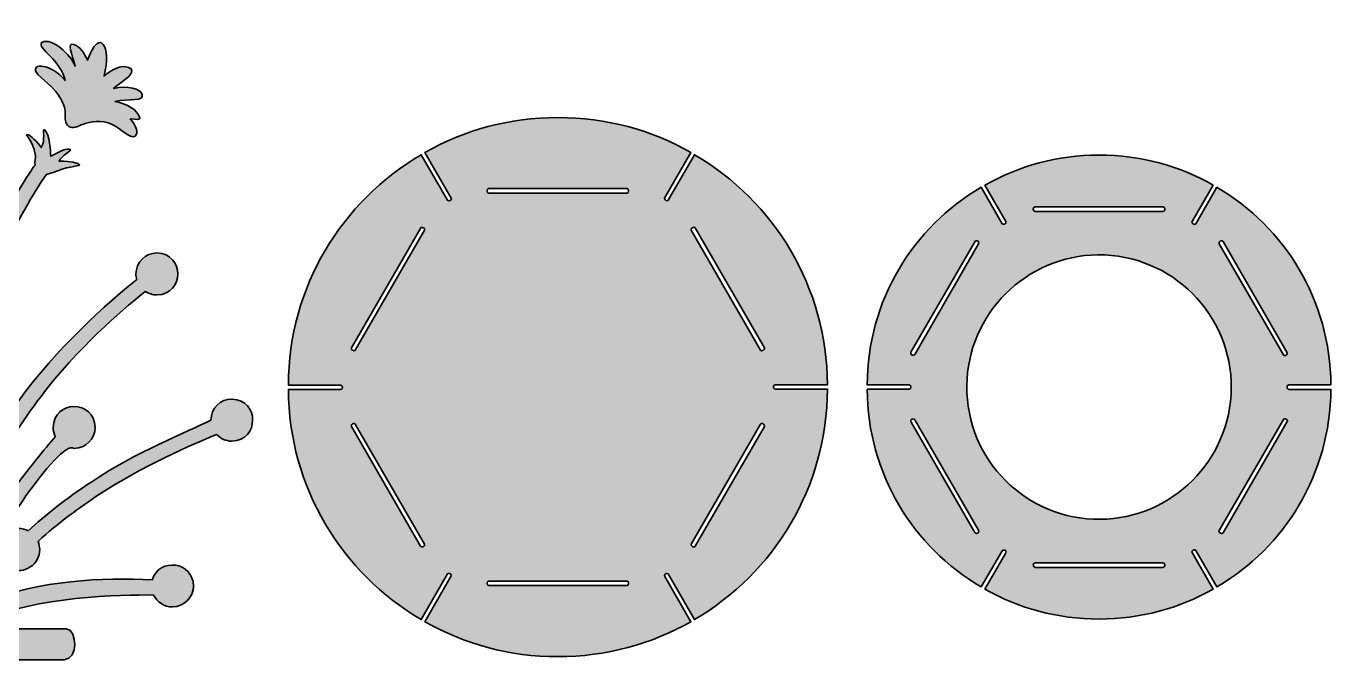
# Model space of a CAD drawing. Header units: inches. Extents: x -3.5 to 26.9, y -12.5 to 13.2.
# Drawn here: x 9.34 to 20.99, y 7.23 to 12.89 of the extents above; entities that cross this region are included whole.
import ezdxf

# ---------------------------------------------------------------- set-up
doc = ezdxf.new("R2010")
doc.units = ezdxf.units.IN
doc.header["$MEASUREMENT"] = 0
doc.layers.add('Bouquet Lantern - Floral Panels', color=7, linetype='Continuous', lineweight=0)

msp = doc.modelspace()

# ---------------------------------------------------------------- hatches: boundary and pattern name
at = {"layer": 'Bouquet Lantern - Floral Panels', "true_color": 0xf9e547, "transparency": 33554687}
h = msp.add_hatch(color=41, dxfattribs=at)
h.dxf.hatch_style = 2
edge = h.paths.add_edge_path()
edge.add_spline(control_points=[(10.274, 12.064), (10.328, 12.056), (10.364, 12.055), (10.358, 12.073), (10.338, 12.145), (10.243, 12.2), (10.137, 12.219), (10.262, 12.242), (10.405, 12.217), (10.379, 12.285), (10.362, 12.331), (10.253, 12.365), (10.125, 12.333), (10.159, 12.375), (10.324, 12.458), (10.281, 12.51), (10.227, 12.552), (10.134, 12.526), (10.04, 12.447), (10.107, 12.705), (10.004, 12.891), (9.891, 12.587), (9.865, 12.651), (9.827, 12.707), (9.769, 12.726), (9.704, 12.747), (9.754, 12.647), (9.782, 12.533), (9.745, 12.636), (9.566, 12.797), (9.485, 12.745), (9.433, 12.696), (9.661, 12.581), (9.692, 12.405), (9.568, 12.561), (9.382, 12.562), (9.436, 12.478), (9.468, 12.426), (9.605, 12.343), (9.657, 12.236), (9.675, 12.2), (9.691, 12.169), (9.692, 12.112), (9.693, 12.067), (9.689, 12.022), (9.725, 11.996), (9.762, 11.971), (9.804, 11.997), (9.835, 12.01), (9.883, 12.028), (9.977, 12.057), (10.076, 12.028), (10.175, 11.999), (10.273, 11.875), (10.316, 11.908), (10.349, 11.933), (10.329, 12), (10.274, 12.064), (10.274, 12.064), (10.274, 12.064), (10.274, 12.064), (10.274, 12.064), (10.274, 12.064), (10.274, 12.064), (10.274, 12.064), (10.274, 12.064), (10.274, 12.064)], knot_values=[0, 0, 0, 0, 1, 1, 1, 2, 2, 2, 3, 3, 3, 4, 4, 4, 5, 5, 5, 6, 6, 6, 7, 7, 7, 8, 8, 8, 9, 9, 9, 10, 10, 10, 11, 11, 11, 12, 12, 12, 13, 13, 13, 14, 14, 14, 15, 15, 15, 16, 16, 16, 17, 17, 17, 18, 18, 18, 19, 19, 19, 20, 20, 20, 21, 21, 21, 22, 22, 22, 22], degree=3, periodic=0)
at = {"layer": 'Bouquet Lantern - Floral Panels', "true_color": 0x64d400, "transparency": 33554687}
h = msp.add_hatch(color=72, dxfattribs=at)
h.dxf.hatch_style = 2
edge = h.paths.add_edge_path()
edge.add_spline(control_points=[(8.118, 7.787), (8.119, 7.764), (8.086, 7.761), (8.082, 7.783), (7.975, 8.344), (8.068, 8.836), (8.143, 9.107), (8.12, 8.653), (8.109, 8.197), (8.118, 7.787), (8.118, 7.787), (8.118, 7.787), (8.118, 7.787), (8.118, 7.787), (8.118, 7.787), (8.118, 7.787)], knot_values=[0, 0, 0, 0, 1, 1, 1, 2, 2, 2, 3, 3, 3, 4, 4, 4, 5, 5, 5, 5], degree=3, periodic=0)
edge = h.paths.add_edge_path()
edge.add_spline(control_points=[(7.547, 8.009), (7.504, 8.081), (7.471, 8.159), (7.449, 8.241), (7.322, 8.707), (7.154, 9.141), (6.989, 9.51), (7.162, 9.285), (7.301, 9.067), (7.452, 8.777), (7.491, 8.481), (7.544, 8.181), (7.616, 7.891), (7.593, 7.931), (7.57, 7.97), (7.547, 8.009)], knot_values=[0, 0, 0, 0, 1, 1, 1, 2, 2, 2, 3, 3, 3, 4, 4, 4, 5, 5, 5, 5], degree=3, periodic=0)
edge = h.paths.add_edge_path()
edge.add_spline(control_points=[(11.181, 9.562), (11.078, 9.562), (10.994, 9.478), (10.994, 9.374), (10.782, 9.268), (10.313, 9.082), (9.93, 8.824), (9.698, 8.672), (9.517, 8.528), (9.363, 8.386), (9.337, 8.399), (9.309, 8.406), (9.278, 8.406), (9.139, 8.41), (9.045, 8.249), (9.113, 8.13), (8.992, 7.994), (8.883, 7.856), (8.769, 7.709), (8.761, 7.699), (8.745, 7.709), (8.75, 7.721), (9.015, 8.248), (9.638, 9.207), (9.772, 9.121), (9.876, 9.121), (9.96, 9.205), (9.96, 9.309), (9.953, 9.556), (9.591, 9.556), (9.585, 9.309), (9.585, 9.279), (9.592, 9.25), (9.604, 9.225), (9.429, 9.023), (8.975, 8.472), (8.651, 7.816), (8.641, 7.797), (8.612, 7.808), (8.618, 7.829), (8.825, 8.637), (9.218, 9.259), (9.538, 9.664), (9.871, 10.083), (10.26, 10.406), (10.408, 10.523), (10.438, 10.503), (10.474, 10.491), (10.512, 10.491), (10.758, 10.497), (10.76, 10.86), (10.512, 10.866), (10.408, 10.866), (10.324, 10.782), (10.324, 10.679), (10.324, 10.662), (10.327, 10.645), (10.331, 10.63), (9.557, 9.999), (8.76, 9.12), (8.457, 7.736), (8.452, 7.71), (8.413, 7.715), (8.414, 7.741), (8.45, 8.748), (8.749, 10.007), (9.019, 10.567), (9.123, 10.567), (9.206, 10.651), (9.206, 10.755), (9.206, 10.809), (9.183, 10.857), (9.146, 10.892), (9.325, 11.273), (9.476, 11.498), (9.525, 11.567), (9.549, 11.573), (9.602, 11.59), (9.626, 11.599), (9.737, 11.644), (9.835, 11.642), (9.819, 11.654), (9.796, 11.672), (9.757, 11.685), (9.638, 11.685), (9.655, 11.735), (9.761, 11.784), (9.738, 11.791), (9.708, 11.801), (9.649, 11.778), (9.563, 11.729), (9.561, 11.767), (9.556, 11.928), (9.508, 11.965), (9.487, 11.982), (9.519, 11.868), (9.479, 11.806), (9.445, 11.861), (9.377, 11.918), (9.362, 11.921), (9.313, 11.93), (9.399, 11.905), (9.427, 11.733), (9.429, 11.721), (9.42, 11.676), (9.423, 11.651), (9.374, 11.593), (9.216, 11.332), (9.019, 10.942), (8.915, 10.942), (8.831, 10.858), (8.831, 10.754), (8.831, 10.703), (8.852, 10.656), (8.886, 10.622), (8.882, 10.613), (8.878, 10.604), (8.875, 10.595), (8.67, 10.086), (8.424, 9.307), (8.288, 8.269), (8.286, 8.252), (8.262, 8.254), (8.263, 8.271), (8.269, 8.604), (8.28, 8.929), (8.295, 9.239), (8.365, 9.267), (8.414, 9.334), (8.414, 9.413), (8.414, 9.485), (8.373, 9.548), (8.314, 9.579), (8.385, 10.801), (8.503, 11.717), (8.516, 11.821), (8.531, 11.837), (8.565, 11.871), (8.579, 11.888), (8.654, 11.981), (8.74, 12.027), (8.721, 12.03), (8.692, 12.035), (8.651, 12.027), (8.548, 11.969), (8.538, 12.02), (8.607, 12.116), (8.583, 12.111), (8.552, 12.104), (8.512, 12.055), (8.461, 11.971), (8.441, 12.003), (8.357, 12.14), (8.297, 12.149), (8.271, 12.153), (8.354, 12.07), (8.35, 11.996), (8.293, 12.028), (8.206, 12.044), (8.192, 12.039), (8.144, 12.023), (8.232, 12.043), (8.34, 11.907), (8.349, 11.896), (8.367, 11.854), (8.385, 11.831), (8.369, 11.707), (8.246, 10.711), (8.171, 9.592), (8.058, 9.562), (8.001, 9.413), (8.068, 9.314), (8.015, 9.202), (7.864, 8.822), (7.88, 8.118), (7.799, 8.343), (7.713, 8.544), (7.626, 8.722), (7.48, 9.69), (7.489, 10.702), (7.498, 11.067), (7.574, 11.091), (7.63, 11.162), (7.63, 11.246), (7.63, 11.35), (7.546, 11.433), (7.442, 11.433), (7.339, 11.433), (7.255, 11.35), (7.255, 11.246), (7.255, 11.171), (7.299, 11.106), (7.364, 11.076), (7.349, 10.767), (7.326, 9.987), (7.412, 9.119), (7.265, 9.381), (6.965, 9.764), (6.858, 9.863), (6.875, 9.892), (6.885, 9.924), (6.885, 9.96), (6.885, 10.063), (6.801, 10.147), (6.697, 10.147), (6.69, 10.147), (6.684, 10.147), (6.677, 10.146), (6.465, 10.545), (6.277, 10.84), (6.186, 10.977), (6.186, 11.002), (6.176, 11.057), (6.172, 11.084), (6.154, 11.202), (6.179, 11.296), (6.164, 11.284), (6.141, 11.266), (6.119, 11.231), (6.091, 11.115), (6.047, 11.143), (6.024, 11.258), (6.011, 11.238), (5.995, 11.21), (6.004, 11.147), (6.031, 11.053), (5.994, 11.06), (5.836, 11.092), (5.788, 11.054), (5.768, 11.038), (5.885, 11.042), (5.937, 10.989), (5.875, 10.969), (5.804, 10.916), (5.798, 10.902), (5.777, 10.856), (5.822, 10.934), (5.996, 10.921), (6.008, 10.92), (6.054, 10.903), (6.079, 10.901), (6.168, 10.765), (6.351, 10.477), (6.559, 10.086), (6.529, 10.053), (6.51, 10.008), (6.51, 9.96), (6.51, 9.856), (6.594, 9.772), (6.697, 9.772), (6.924, 9.441), (7.084, 8.928), (7.249, 8.455), (6.928, 8.887), (6.595, 9.195), (6.327, 9.402), (5.942, 9.72), (5.497, 9.883), (5.368, 9.996), (5.363, 10.243), (5, 10.244), (4.993, 9.996), (4.993, 9.893), (5.077, 9.809), (5.181, 9.809), (5.23, 9.809), (5.275, 9.828), (5.309, 9.859), (5.93, 9.588), (6.742, 9.007), (7.265, 8.206), (7.329, 8.113), (7.374, 8.009), (7.399, 7.899), (7.403, 7.88), (7.407, 7.861), (7.411, 7.841), (7.416, 7.822), (7.39, 7.81), (7.378, 7.826), (7.269, 7.977), (7.171, 8.099), (7.098, 8.185), (7.112, 8.212), (7.12, 8.242), (7.12, 8.273), (7.113, 8.521), (6.751, 8.52), (6.745, 8.273), (6.745, 8.17), (6.829, 8.086), (6.932, 8.086), (6.956, 8.086), (6.979, 8.09), (7, 8.098), (7.073, 8.011), (7.172, 7.888), (7.283, 7.734), (6.835, 8.074), (5.998, 8.17), (5.52, 8.106), (5.488, 8.166), (5.426, 8.207), (5.354, 8.207), (5.108, 8.202), (5.105, 7.839), (5.354, 7.832), (5.442, 7.832), (5.516, 7.893), (5.536, 7.976), (5.773, 7.994), (6.64, 8.028), (7.238, 7.606), (7.28, 7.576), (7.26, 7.511), (7.209, 7.511), (7.209, 7.511), (6.67, 7.511), (6.67, 7.511), (6.611, 7.507), (6.597, 7.341), (6.641, 7.293), (6.663, 7.259), (6.698, 7.238), (6.743, 7.233), (6.743, 7.233), (9.682, 7.233), (9.682, 7.233), (9.813, 7.244), (9.799, 7.495), (9.705, 7.511), (9.705, 7.511), (8.981, 7.511), (8.981, 7.511), (8.941, 7.511), (8.929, 7.565), (8.965, 7.582), (9.418, 7.801), (10.192, 7.815), (10.482, 7.812), (10.512, 7.749), (10.576, 7.706), (10.65, 7.706), (10.754, 7.706), (10.838, 7.79), (10.838, 7.894), (10.835, 8.11), (10.533, 8.151), (10.47, 7.948), (10.019, 7.97), (9.477, 7.947), (8.974, 7.749), (9.044, 7.853), (9.122, 7.952), (9.205, 8.045), (9.325, 7.992), (9.468, 8.087), (9.465, 8.218), (9.465, 8.244), (9.46, 8.268), (9.45, 8.291), (9.633, 8.457), (9.825, 8.598), (9.999, 8.712), (10.373, 8.957), (10.823, 9.155), (11.044, 9.245), (11.078, 9.209), (11.127, 9.186), (11.181, 9.186), (11.427, 9.192), (11.429, 9.555), (11.181, 9.561), (11.181, 9.561), (11.181, 9.562), (11.181, 9.562), (11.181, 9.562), (11.181, 9.562), (11.181, 9.562), (11.181, 9.562), (11.181, 9.562), (11.181, 9.562)], knot_values=[0, 0, 0, 0, 1, 1, 1, 2, 2, 2, 3, 3, 3, 4, 4, 4, 5, 5, 5, 6, 6, 6, 7, 7, 7, 8, 8, 8, 9, 9, 9, 10, 10, 10, 11, 11, 11, 12, 12, 12, 13, 13, 13, 14, 14, 14, 15, 15, 15, 16, 16, 16, 17, 17, 17, 18, 18, 18, 19, 19, 19, 20, 20, 20, 21, 21, 21, 22, 22, 22, 23, 23, 23, 24, 24, 24, 25, 25, 25, 26, 26, 26, 27, 27, 27, 28, 28, 28, 29, 29, 29, 30, 30, 30, 31, 31, 31, 32, 32, 32, 33, 33, 33, 34, 34, 34, 35, 35, 35, 36, 36, 36, 37, 37, 37, 38, 38, 38, 39, 39, 39, 40, 40, 40, 41, 41, 41, 42, 42, 42, 43, 43, 43, 44, 44, 44, 45, 45, 45, 46, 46, 46, 47, 47, 47, 48, 48, 48, 49, 49, 49, 50, 50, 50, 51, 51, 51, 52, 52, 52, 53, 53, 53, 54, 54, 54, 55, 55, 55, 56, 56, 56, 57, 57, 57, 58, 58, 58, 59, 59, 59, 60, 60, 60, 61, 61, 61, 62, 62, 62, 63, 63, 63, 64, 64, 64, 65, 65, 65, 66, 66, 66, 67, 67, 67, 68, 68, 68, 69, 69, 69, 70, 70, 70, 71, 71, 71, 72, 72, 72, 73, 73, 73, 74, 74, 74, 75, 75, 75, 76, 76, 76, 77, 77, 77, 78, 78, 78, 79, 79, 79, 80, 80, 80, 81, 81, 81, 82, 82, 82, 83, 83, 83, 84, 84, 84, 85, 85, 85, 86, 86, 86, 87, 87, 87, 88, 88, 88, 89, 89, 89, 90, 90, 90, 91, 91, 91, 92, 92, 92, 93, 93, 93, 94, 94, 94, 95, 95, 95, 96, 96, 96, 97, 97, 97, 98, 98, 98, 99, 99, 99, 100, 100, 100, 101, 101, 101, 102, 102, 102, 103, 103, 103, 104, 104, 104, 105, 105, 105, 106, 106, 106, 107, 107, 107, 108, 108, 108, 109, 109, 109, 110, 110, 110, 111, 111, 111, 112, 112, 112, 113, 113, 113, 114, 114, 114, 115, 115, 115, 116, 116, 116, 117, 117, 117, 118, 118, 118, 119, 119, 119, 120, 120, 120, 121, 121, 121, 122, 122, 122, 123, 123, 123, 124, 124, 124, 125, 125, 125, 126, 126, 126, 127, 127, 127, 127], degree=3, periodic=0)
at = {"layer": 'Bouquet Lantern - Floral Panels', "true_color": 0x02b2b0, "transparency": 33554687}
h = msp.add_hatch(color=134, dxfattribs=at)
h.dxf.hatch_style = 2
edge = h.paths.add_edge_path()
edge.add_spline(control_points=[(12.867, 11.09), (12.87, 11.096), (12.881, 11.096), (12.89, 11.091), (12.9, 11.086), (12.905, 11.076), (12.901, 11.07), (12.901, 11.07), (12.283, 9.998), (12.283, 9.998), (12.279, 9.992), (12.269, 9.992), (12.259, 9.997), (12.249, 10.003), (12.245, 10.012), (12.248, 10.018), (12.248, 10.018), (12.867, 11.09), (12.867, 11.09)], knot_values=[0, 0, 0, 0, 1, 1, 1, 2, 2, 2, 3, 3, 3, 4, 4, 4, 5, 5, 5, 6, 6, 6, 6], degree=3, periodic=0)
edge = h.paths.add_edge_path()
edge.add_spline(control_points=[(12.891, 8.246), (12.881, 8.24), (12.87, 8.241), (12.866, 8.247), (12.866, 8.247), (12.248, 9.318), (12.248, 9.318), (12.244, 9.324), (12.249, 9.333), (12.259, 9.339), (12.268, 9.345), (12.279, 9.344), (12.282, 9.338), (12.282, 9.338), (12.901, 8.267), (12.901, 8.267), (12.904, 8.261), (12.9, 8.252), (12.891, 8.246), (12.891, 8.246), (12.891, 8.246), (12.891, 8.246), (12.891, 8.246), (12.891, 8.246), (12.891, 8.246)], knot_values=[0, 0, 0, 0, 1, 1, 1, 2, 2, 2, 3, 3, 3, 4, 4, 4, 5, 5, 5, 6, 6, 6, 7, 7, 7, 8, 8, 8, 8], degree=3, periodic=0)
edge = h.paths.add_edge_path()
edge.add_spline(control_points=[(13.473, 7.937), (13.473, 7.937), (14.71, 7.937), (14.71, 7.937), (14.717, 7.937), (14.723, 7.928), (14.723, 7.917), (14.723, 7.906), (14.717, 7.897), (14.71, 7.897), (14.71, 7.897), (13.473, 7.897), (13.473, 7.897), (13.466, 7.897), (13.46, 7.906), (13.46, 7.917), (13.46, 7.928), (13.466, 7.937), (13.473, 7.937), (13.473, 7.937), (13.473, 7.937), (13.473, 7.937), (13.473, 7.937), (13.473, 7.937), (13.473, 7.937)], knot_values=[0, 0, 0, 0, 1, 1, 1, 2, 2, 2, 3, 3, 3, 4, 4, 4, 5, 5, 5, 6, 6, 6, 7, 7, 7, 8, 8, 8, 8], degree=3, periodic=0)
edge = h.paths.add_edge_path()
edge.add_spline(control_points=[(13.473, 11.44), (13.473, 11.44), (14.71, 11.44), (14.71, 11.44), (14.717, 11.44), (14.723, 11.431), (14.723, 11.42), (14.723, 11.409), (14.717, 11.4), (14.71, 11.4), (14.71, 11.4), (13.473, 11.4), (13.473, 11.4), (13.466, 11.4), (13.46, 11.409), (13.46, 11.42), (13.46, 11.431), (13.466, 11.44), (13.473, 11.44), (13.473, 11.44), (13.473, 11.44), (13.473, 11.44), (13.473, 11.44), (13.473, 11.44), (13.473, 11.44)], knot_values=[0, 0, 0, 0, 1, 1, 1, 2, 2, 2, 3, 3, 3, 4, 4, 4, 5, 5, 5, 6, 6, 6, 7, 7, 7, 8, 8, 8, 8], degree=3, periodic=0)
edge = h.paths.add_edge_path()
edge.add_spline(control_points=[(15.282, 8.267), (15.282, 8.267), (15.901, 9.338), (15.901, 9.338), (15.904, 9.344), (15.915, 9.345), (15.924, 9.339), (15.934, 9.334), (15.939, 9.324), (15.935, 9.318), (15.935, 9.318), (15.317, 8.247), (15.317, 8.247), (15.313, 8.241), (15.303, 8.24), (15.293, 8.246), (15.283, 8.251), (15.278, 8.261), (15.282, 8.267)], knot_values=[0, 0, 0, 0, 1, 1, 1, 2, 2, 2, 3, 3, 3, 4, 4, 4, 5, 5, 5, 6, 6, 6, 6], degree=3, periodic=0)
edge = h.paths.add_edge_path()
edge.add_spline(control_points=[(15.293, 11.091), (15.303, 11.097), (15.313, 11.096), (15.317, 11.09), (15.317, 11.09), (15.935, 10.019), (15.935, 10.019), (15.939, 10.013), (15.934, 10.003), (15.925, 9.998), (15.915, 9.992), (15.904, 9.992), (15.901, 9.998), (15.901, 9.998), (15.282, 11.07), (15.282, 11.07), (15.279, 11.076), (15.283, 11.085), (15.293, 11.091)], knot_values=[0, 0, 0, 0, 1, 1, 1, 2, 2, 2, 3, 3, 3, 4, 4, 4, 5, 5, 5, 6, 6, 6, 6], degree=3, periodic=0)
edge = h.paths.add_edge_path()
edge.add_spline(control_points=[(12.168, 9.667), (12.168, 9.66), (12.162, 9.648), (12.155, 9.648), (12.155, 9.648), (11.685, 9.648), (11.685, 9.648), (11.69, 8.768), (12.163, 8.009), (12.872, 7.593), (12.872, 7.593), (13.107, 8.001), (13.107, 8.001), (13.11, 8.007), (13.124, 8.006), (13.13, 8.002), (13.136, 7.999), (13.143, 7.988), (13.14, 7.982), (13.14, 7.982), (12.905, 7.574), (12.905, 7.574), (13.256, 7.373), (13.658, 7.262), (14.092, 7.262), (14.525, 7.262), (14.927, 7.374), (15.279, 7.574), (15.279, 7.574), (15.044, 7.982), (15.044, 7.982), (15.04, 7.988), (15.048, 7.999), (15.054, 8.003), (15.06, 8.006), (15.072, 8.007), (15.076, 8.001), (15.076, 8.001), (15.311, 7.593), (15.311, 7.593), (16.021, 8.009), (16.494, 8.77), (16.498, 9.651), (16.498, 9.651), (16.029, 9.651), (16.029, 9.651), (16.022, 9.651), (16.016, 9.662), (16.016, 9.669), (16.016, 9.676), (16.019, 9.688), (16.031, 9.688), (16.031, 9.688), (16.498, 9.688), (16.498, 9.688), (16.493, 10.568), (16.021, 11.328), (15.311, 11.743), (15.311, 11.743), (15.077, 11.337), (15.077, 11.337), (15.073, 11.331), (15.06, 11.332), (15.054, 11.335), (15.048, 11.339), (15.041, 11.35), (15.044, 11.356), (15.044, 11.356), (15.279, 11.762), (15.279, 11.762), (14.928, 11.963), (14.526, 12.075), (14.092, 12.075), (13.658, 12.075), (13.256, 11.963), (12.905, 11.763), (12.905, 11.763), (13.14, 11.355), (13.14, 11.355), (13.144, 11.349), (13.136, 11.338), (13.13, 11.334), (13.124, 11.331), (13.111, 11.33), (13.107, 11.336), (13.107, 11.336), (12.872, 11.743), (12.872, 11.743), (12.162, 11.328), (11.689, 10.567), (11.685, 9.686), (11.685, 9.686), (12.155, 9.686), (12.155, 9.686), (12.161, 9.686), (12.168, 9.674), (12.168, 9.667), (12.168, 9.667), (12.168, 9.667), (12.168, 9.667), (12.168, 9.667), (12.168, 9.667), (12.168, 9.667)], knot_values=[0, 0, 0, 0, 1, 1, 1, 2, 2, 2, 3, 3, 3, 4, 4, 4, 5, 5, 5, 6, 6, 6, 7, 7, 7, 8, 8, 8, 9, 9, 9, 10, 10, 10, 11, 11, 11, 12, 12, 12, 13, 13, 13, 14, 14, 14, 15, 15, 15, 16, 16, 16, 17, 17, 17, 18, 18, 18, 19, 19, 19, 20, 20, 20, 21, 21, 21, 22, 22, 22, 23, 23, 23, 24, 24, 24, 25, 25, 25, 26, 26, 26, 27, 27, 27, 28, 28, 28, 29, 29, 29, 30, 30, 30, 31, 31, 31, 32, 32, 32, 33, 33, 33, 34, 34, 34, 34], degree=3, periodic=0)
h = msp.add_hatch(color=134, dxfattribs=at)
h.dxf.hatch_style = 2
edge = h.paths.add_edge_path()
edge.add_spline(control_points=[(20.594, 9.954), (20.585, 9.949), (20.573, 9.949), (20.57, 9.955), (20.57, 9.955), (19.997, 10.948), (19.997, 10.948), (19.992, 10.956), (19.995, 10.966), (20.004, 10.971), (20.004, 10.971), (20.007, 10.973), (20.007, 10.973), (20.016, 10.978), (20.027, 10.976), (20.031, 10.968), (20.031, 10.968), (20.604, 9.975), (20.604, 9.975), (20.607, 9.969), (20.603, 9.959), (20.594, 9.954), (20.594, 9.954), (20.594, 9.954), (20.594, 9.954), (20.594, 9.954), (20.594, 9.954), (20.594, 9.954)], knot_values=[0, 0, 0, 0, 1, 1, 1, 2, 2, 2, 3, 3, 3, 4, 4, 4, 5, 5, 5, 6, 6, 6, 7, 7, 7, 8, 8, 8, 9, 9, 9, 9], degree=3, periodic=0)
edge = h.paths.add_edge_path()
edge.add_spline(control_points=[(20.57, 9.38), (20.573, 9.387), (20.583, 9.389), (20.59, 9.384), (20.59, 9.384), (20.597, 9.38), (20.597, 9.38), (20.605, 9.376), (20.608, 9.367), (20.604, 9.36), (20.604, 9.36), (20.031, 8.368), (20.031, 8.368), (20.027, 8.36), (20.017, 8.358), (20.009, 8.363), (20.009, 8.363), (20.003, 8.366), (20.003, 8.366), (19.995, 8.371), (19.992, 8.38), (19.996, 8.387), (19.996, 8.387), (20.569, 9.38), (20.569, 9.38), (20.569, 9.38), (20.57, 9.38), (20.57, 9.38), (20.57, 9.38), (20.57, 9.38), (20.57, 9.38)], knot_values=[0, 0, 0, 0, 1, 1, 1, 2, 2, 2, 3, 3, 3, 4, 4, 4, 5, 5, 5, 6, 6, 6, 7, 7, 7, 8, 8, 8, 9, 9, 9, 10, 10, 10, 10], degree=3, periodic=0)
edge = h.paths.add_edge_path()
edge.add_spline(control_points=[(18.933, 8.488), (18.273, 8.482), (17.737, 9.018), (17.743, 9.679), (17.748, 10.32), (18.272, 10.843), (18.913, 10.849), (19.573, 10.854), (20.109, 10.318), (20.104, 9.658), (20.098, 9.017), (19.574, 8.493), (18.933, 8.488)], knot_values=[0, 0, 0, 0, 1, 1, 1, 2, 2, 2, 3, 3, 3, 4, 4, 4, 4], degree=3, periodic=0)
edge = h.paths.add_edge_path()
edge.add_spline(control_points=[(19.493, 8.059), (19.493, 8.059), (18.357, 8.059), (18.357, 8.059), (18.345, 8.059), (18.336, 8.07), (18.336, 8.084), (18.336, 8.091), (18.339, 8.099), (18.357, 8.099), (18.357, 8.099), (19.492, 8.099), (19.492, 8.099), (19.5, 8.099), (19.508, 8.094), (19.51, 8.086), (19.514, 8.072), (19.505, 8.059), (19.493, 8.059), (19.493, 8.059), (19.493, 8.059), (19.493, 8.059), (19.493, 8.059), (19.493, 8.06), (19.493, 8.06), (19.493, 8.06), (19.493, 8.06), (19.493, 8.06), (19.493, 8.06), (19.493, 8.059), (19.493, 8.059)], knot_values=[0, 0, 0, 0, 1, 1, 1, 2, 2, 2, 3, 3, 3, 4, 4, 4, 5, 5, 5, 6, 6, 6, 7, 7, 7, 8, 8, 8, 9, 9, 9, 10, 10, 10, 10], degree=3, periodic=0)
edge = h.paths.add_edge_path()
edge.add_spline(control_points=[(17.834, 8.363), (17.826, 8.36), (17.817, 8.364), (17.813, 8.371), (17.813, 8.371), (17.245, 9.356), (17.245, 9.356), (17.241, 9.363), (17.242, 9.372), (17.247, 9.378), (17.257, 9.388), (17.273, 9.387), (17.278, 9.376), (17.278, 9.376), (17.848, 8.39), (17.848, 8.39), (17.854, 8.38), (17.848, 8.366), (17.834, 8.362), (17.834, 8.362), (17.834, 8.362), (17.834, 8.362), (17.834, 8.362), (17.834, 8.363), (17.834, 8.363), (17.834, 8.363), (17.834, 8.363), (17.834, 8.363), (17.834, 8.363), (17.834, 8.363), (17.834, 8.363)], knot_values=[0, 0, 0, 0, 1, 1, 1, 2, 2, 2, 3, 3, 3, 4, 4, 4, 5, 5, 5, 6, 6, 6, 7, 7, 7, 8, 8, 8, 9, 9, 9, 10, 10, 10, 10], degree=3, periodic=0)
edge = h.paths.add_edge_path()
edge.add_spline(control_points=[(17.279, 9.96), (17.275, 9.954), (17.267, 9.95), (17.258, 9.952), (17.245, 9.955), (17.238, 9.97), (17.244, 9.98), (17.244, 9.98), (17.813, 10.966), (17.813, 10.966), (17.817, 10.973), (17.825, 10.977), (17.834, 10.975), (17.848, 10.971), (17.854, 10.957), (17.848, 10.947), (17.848, 10.947), (17.279, 9.96), (17.279, 9.96)], knot_values=[0, 0, 0, 0, 1, 1, 1, 2, 2, 2, 3, 3, 3, 4, 4, 4, 5, 5, 5, 6, 6, 6, 6], degree=3, periodic=0)
edge = h.paths.add_edge_path()
edge.add_spline(control_points=[(18.336, 11.261), (18.336, 11.27), (18.342, 11.277), (18.35, 11.277), (18.35, 11.277), (19.492, 11.277), (19.492, 11.277), (19.5, 11.277), (19.508, 11.272), (19.51, 11.264), (19.514, 11.25), (19.505, 11.237), (19.493, 11.237), (19.493, 11.237), (18.353, 11.237), (18.353, 11.237), (18.343, 11.237), (18.336, 11.246), (18.336, 11.257), (18.336, 11.257), (18.336, 11.261), (18.336, 11.261), (18.336, 11.261), (18.336, 11.261), (18.336, 11.261), (18.336, 11.261), (18.336, 11.261), (18.336, 11.261), (18.336, 11.261), (18.336, 11.261), (18.336, 11.261), (18.336, 11.261), (18.336, 11.261), (18.336, 11.261)], knot_values=[0, 0, 0, 0, 1, 1, 1, 2, 2, 2, 3, 3, 3, 4, 4, 4, 5, 5, 5, 6, 6, 6, 7, 7, 7, 8, 8, 8, 9, 9, 9, 10, 10, 10, 11, 11, 11, 11], degree=3, periodic=0)
edge = h.paths.add_edge_path()
edge.add_spline(control_points=[(19.788, 11.126), (19.784, 11.12), (19.771, 11.12), (19.764, 11.124), (19.758, 11.128), (19.75, 11.139), (19.754, 11.146), (19.754, 11.146), (19.942, 11.471), (19.942, 11.471), (19.64, 11.644), (19.296, 11.739), (18.923, 11.739), (18.551, 11.739), (18.206, 11.643), (17.904, 11.471), (17.904, 11.471), (18.092, 11.146), (18.092, 11.146), (18.096, 11.139), (18.088, 11.128), (18.082, 11.124), (18.075, 11.121), (18.062, 11.12), (18.058, 11.126), (18.058, 11.126), (17.87, 11.452), (17.87, 11.452), (17.262, 11.094), (16.857, 10.444), (16.853, 9.688), (17.02, 9.688), (17.229, 9.688), (17.229, 9.688), (17.236, 9.688), (17.243, 9.676), (17.243, 9.668), (17.243, 9.661), (17.236, 9.649), (17.229, 9.649), (17.229, 9.649), (17.02, 9.649), (16.853, 9.649), (16.858, 8.893), (17.262, 8.243), (17.87, 7.885), (17.87, 7.885), (18.054, 8.202), (18.054, 8.202), (18.062, 8.216), (18.073, 8.213), (18.082, 8.213), (18.088, 8.209), (18.097, 8.199), (18.088, 8.183), (18.088, 8.183), (17.904, 7.865), (17.904, 7.865), (18.206, 7.693), (18.55, 7.598), (18.923, 7.598), (19.295, 7.598), (19.64, 7.693), (19.942, 7.865), (19.942, 7.865), (19.754, 8.191), (19.754, 8.191), (19.75, 8.197), (19.758, 8.209), (19.764, 8.212), (19.771, 8.216), (19.784, 8.217), (19.788, 8.21), (19.788, 8.21), (19.975, 7.885), (19.975, 7.885), (20.584, 8.242), (20.988, 8.892), (20.993, 9.648), (20.826, 9.648), (20.617, 9.648), (20.617, 9.648), (20.61, 9.648), (20.603, 9.661), (20.603, 9.668), (20.603, 9.668), (20.603, 9.668), (20.603, 9.668), (20.603, 9.676), (20.609, 9.689), (20.617, 9.689), (20.617, 9.689), (20.826, 9.688), (20.993, 9.689), (20.988, 10.444), (20.584, 11.094), (19.976, 11.452), (19.976, 11.452), (19.788, 11.126), (19.788, 11.126), (19.788, 11.126), (19.788, 11.126), (19.788, 11.126), (19.788, 11.126), (19.788, 11.126), (19.788, 11.126)], knot_values=[0, 0, 0, 0, 1, 1, 1, 2, 2, 2, 3, 3, 3, 4, 4, 4, 5, 5, 5, 6, 6, 6, 7, 7, 7, 8, 8, 8, 9, 9, 9, 10, 10, 10, 11, 11, 11, 12, 12, 12, 13, 13, 13, 14, 14, 14, 15, 15, 15, 16, 16, 16, 17, 17, 17, 18, 18, 18, 19, 19, 19, 20, 20, 20, 21, 21, 21, 22, 22, 22, 23, 23, 23, 24, 24, 24, 25, 25, 25, 26, 26, 26, 27, 27, 27, 28, 28, 28, 29, 29, 29, 30, 30, 30, 31, 31, 31, 32, 32, 32, 33, 33, 33, 34, 34, 34, 35, 35, 35, 35], degree=3, periodic=0)

# ---------------------------------------------------------------- linework, layer by layer
at = {"layer": 'Bouquet Lantern - Floral Panels', "color": 250, "lineweight": 35, "true_color": 0x231f20}
for points, knots in [([(10.274, 12.064), (10.328, 12.056), (10.364, 12.055), (10.358, 12.073), (10.338, 12.145), (10.243, 12.2), (10.137, 12.219), (10.262, 12.242), (10.405, 12.217), (10.379, 12.285), (10.362, 12.331), (10.253, 12.365), (10.125, 12.333), (10.159, 12.375), (10.324, 12.458), (10.281, 12.51), (10.227, 12.552), (10.134, 12.526), (10.04, 12.447), (10.107, 12.705), (10.004, 12.891), (9.891, 12.587), (9.865, 12.651), (9.827, 12.707), (9.769, 12.726), (9.704, 12.747), (9.754, 12.647), (9.782, 12.533), (9.745, 12.636), (9.566, 12.797), (9.485, 12.745), (9.433, 12.696), (9.661, 12.581), (9.692, 12.405), (9.568, 12.561), (9.382, 12.562), (9.436, 12.478), (9.468, 12.426), (9.605, 12.343), (9.657, 12.236), (9.675, 12.2), (9.691, 12.169), (9.692, 12.112), (9.693, 12.067), (9.689, 12.022), (9.725, 11.996), (9.762, 11.971), (9.804, 11.997), (9.835, 12.01), (9.883, 12.028), (9.977, 12.057), (10.076, 12.028), (10.175, 11.999), (10.273, 11.875), (10.316, 11.908), (10.349, 11.933), (10.329, 12), (10.274, 12.064), (10.274, 12.064), (10.274, 12.064), (10.274, 12.064), (10.274, 12.064), (10.274, 12.064), (10.274, 12.064), (10.274, 12.064), (10.274, 12.064), (10.274, 12.064)], [0, 0, 0, 0, 1, 1, 1, 2, 2, 2, 3, 3, 3, 4, 4, 4, 5, 5, 5, 6, 6, 6, 7, 7, 7, 8, 8, 8, 9, 9, 9, 10, 10, 10, 11, 11, 11, 12, 12, 12, 13, 13, 13, 14, 14, 14, 15, 15, 15, 16, 16, 16, 17, 17, 17, 18, 18, 18, 19, 19, 19, 20, 20, 20, 21, 21, 21, 22, 22, 22, 22]), ([(11.181, 9.562), (11.078, 9.562), (10.994, 9.478), (10.994, 9.374), (10.782, 9.268), (10.313, 9.082), (9.93, 8.824), (9.698, 8.672), (9.517, 8.528), (9.363, 8.386), (9.337, 8.399), (9.309, 8.406), (9.278, 8.406), (9.139, 8.41), (9.045, 8.249), (9.113, 8.13), (8.992, 7.994), (8.883, 7.856), (8.769, 7.709), (8.761, 7.699), (8.745, 7.709), (8.75, 7.721), (9.015, 8.248), (9.638, 9.207), (9.772, 9.121), (9.876, 9.121), (9.96, 9.205), (9.96, 9.309), (9.953, 9.556), (9.591, 9.556), (9.585, 9.309), (9.585, 9.279), (9.592, 9.25), (9.604, 9.225), (9.429, 9.023), (8.975, 8.472), (8.651, 7.816), (8.641, 7.797), (8.612, 7.808), (8.618, 7.829), (8.825, 8.637), (9.218, 9.259), (9.538, 9.664), (9.871, 10.083), (10.26, 10.406), (10.408, 10.523), (10.438, 10.503), (10.474, 10.491), (10.512, 10.491), (10.758, 10.497), (10.76, 10.86), (10.512, 10.866), (10.408, 10.866), (10.324, 10.782), (10.324, 10.679), (10.324, 10.662), (10.327, 10.645), (10.331, 10.63), (9.557, 9.999), (8.76, 9.12), (8.457, 7.736), (8.452, 7.71), (8.413, 7.715), (8.414, 7.741), (8.45, 8.748), (8.749, 10.007), (9.019, 10.567), (9.123, 10.567), (9.206, 10.651), (9.206, 10.755), (9.206, 10.809), (9.183, 10.857), (9.146, 10.892), (9.325, 11.273), (9.476, 11.498), (9.525, 11.567), (9.549, 11.573), (9.602, 11.59), (9.626, 11.599), (9.737, 11.644), (9.835, 11.642), (9.819, 11.654), (9.796, 11.672), (9.757, 11.685), (9.638, 11.685), (9.655, 11.735), (9.761, 11.784), (9.738, 11.791), (9.708, 11.801), (9.649, 11.778), (9.563, 11.729), (9.561, 11.767), (9.556, 11.928), (9.508, 11.965), (9.487, 11.982), (9.519, 11.868), (9.479, 11.806), (9.445, 11.861), (9.377, 11.918), (9.362, 11.921), (9.313, 11.93), (9.399, 11.905), (9.427, 11.733), (9.429, 11.721), (9.42, 11.676), (9.423, 11.651), (9.374, 11.593), (9.216, 11.332), (9.019, 10.942), (8.915, 10.942), (8.831, 10.858), (8.831, 10.754), (8.831, 10.703), (8.852, 10.656), (8.886, 10.622), (8.882, 10.613), (8.878, 10.604), (8.875, 10.595), (8.67, 10.086), (8.424, 9.307), (8.288, 8.269), (8.286, 8.252), (8.262, 8.254), (8.263, 8.271), (8.269, 8.604), (8.28, 8.929), (8.295, 9.239), (8.365, 9.267), (8.414, 9.334), (8.414, 9.413), (8.414, 9.485), (8.373, 9.548), (8.314, 9.579), (8.385, 10.801), (8.503, 11.717), (8.516, 11.821), (8.531, 11.837), (8.565, 11.871), (8.579, 11.888), (8.654, 11.981), (8.74, 12.027), (8.721, 12.03), (8.692, 12.035), (8.651, 12.027), (8.548, 11.969), (8.538, 12.02), (8.607, 12.116), (8.583, 12.111), (8.552, 12.104), (8.512, 12.055), (8.461, 11.971), (8.441, 12.003), (8.357, 12.14), (8.297, 12.149), (8.271, 12.153), (8.354, 12.07), (8.35, 11.996), (8.293, 12.028), (8.206, 12.044), (8.192, 12.039), (8.144, 12.023), (8.232, 12.043), (8.34, 11.907), (8.349, 11.896), (8.367, 11.854), (8.385, 11.831), (8.369, 11.707), (8.246, 10.711), (8.171, 9.592), (8.058, 9.562), (8.001, 9.413), (8.068, 9.314), (8.015, 9.202), (7.864, 8.822), (7.88, 8.118), (7.799, 8.343), (7.713, 8.544), (7.626, 8.722), (7.48, 9.69), (7.489, 10.702), (7.498, 11.067), (7.574, 11.091), (7.63, 11.162), (7.63, 11.246), (7.63, 11.35), (7.546, 11.433), (7.442, 11.433), (7.339, 11.433), (7.255, 11.35), (7.255, 11.246), (7.255, 11.171), (7.299, 11.106), (7.364, 11.076), (7.349, 10.767), (7.326, 9.987), (7.412, 9.119), (7.265, 9.381), (6.965, 9.764), (6.858, 9.863), (6.875, 9.892), (6.885, 9.924), (6.885, 9.96), (6.885, 10.063), (6.801, 10.147), (6.697, 10.147), (6.69, 10.147), (6.684, 10.147), (6.677, 10.146), (6.465, 10.545), (6.277, 10.84), (6.186, 10.977), (6.186, 11.002), (6.176, 11.057), (6.172, 11.084), (6.154, 11.202), (6.179, 11.296), (6.164, 11.284), (6.141, 11.266), (6.119, 11.231), (6.091, 11.115), (6.047, 11.143), (6.024, 11.258), (6.011, 11.238), (5.995, 11.21), (6.004, 11.147), (6.031, 11.053), (5.994, 11.06), (5.836, 11.092), (5.788, 11.054), (5.768, 11.038), (5.885, 11.042), (5.937, 10.989), (5.875, 10.969), (5.804, 10.916), (5.798, 10.902), (5.777, 10.856), (5.822, 10.934), (5.996, 10.921), (6.008, 10.92), (6.054, 10.903), (6.079, 10.901), (6.168, 10.765), (6.351, 10.477), (6.559, 10.086), (6.529, 10.053), (6.51, 10.008), (6.51, 9.96), (6.51, 9.856), (6.594, 9.772), (6.697, 9.772), (6.924, 9.441), (7.084, 8.928), (7.249, 8.455), (6.928, 8.887), (6.595, 9.195), (6.327, 9.402), (5.942, 9.72), (5.497, 9.883), (5.368, 9.996), (5.363, 10.243), (5, 10.244), (4.993, 9.996), (4.993, 9.893), (5.077, 9.809), (5.181, 9.809), (5.23, 9.809), (5.275, 9.828), (5.309, 9.859), (5.93, 9.588), (6.742, 9.007), (7.265, 8.206), (7.329, 8.113), (7.374, 8.009), (7.399, 7.899), (7.403, 7.88), (7.407, 7.861), (7.411, 7.841), (7.416, 7.822), (7.39, 7.81), (7.378, 7.826), (7.269, 7.977), (7.171, 8.099), (7.098, 8.185), (7.112, 8.212), (7.12, 8.242), (7.12, 8.273), (7.113, 8.521), (6.751, 8.52), (6.745, 8.273), (6.745, 8.17), (6.829, 8.086), (6.932, 8.086), (6.956, 8.086), (6.979, 8.09), (7, 8.098), (7.073, 8.011), (7.172, 7.888), (7.283, 7.734), (6.835, 8.074), (5.998, 8.17), (5.52, 8.106), (5.488, 8.166), (5.426, 8.207), (5.354, 8.207), (5.108, 8.202), (5.105, 7.839), (5.354, 7.832), (5.442, 7.832), (5.516, 7.893), (5.536, 7.976), (5.773, 7.994), (6.64, 8.028), (7.238, 7.606), (7.28, 7.576), (7.26, 7.511), (7.209, 7.511), (7.209, 7.511), (6.67, 7.511), (6.67, 7.511), (6.611, 7.507), (6.597, 7.341), (6.641, 7.293), (6.663, 7.259), (6.698, 7.238), (6.743, 7.233), (6.743, 7.233), (9.682, 7.233), (9.682, 7.233), (9.813, 7.244), (9.799, 7.495), (9.705, 7.511), (9.705, 7.511), (8.981, 7.511), (8.981, 7.511), (8.941, 7.511), (8.929, 7.565), (8.965, 7.582), (9.418, 7.801), (10.192, 7.815), (10.482, 7.812), (10.512, 7.749), (10.576, 7.706), (10.65, 7.706), (10.754, 7.706), (10.838, 7.79), (10.838, 7.894), (10.835, 8.11), (10.533, 8.151), (10.47, 7.948), (10.019, 7.97), (9.477, 7.947), (8.974, 7.749), (9.044, 7.853), (9.122, 7.952), (9.205, 8.045), (9.325, 7.992), (9.468, 8.087), (9.465, 8.218), (9.465, 8.244), (9.46, 8.268), (9.45, 8.291), (9.633, 8.457), (9.825, 8.598), (9.999, 8.712), (10.373, 8.957), (10.823, 9.155), (11.044, 9.245), (11.078, 9.209), (11.127, 9.186), (11.181, 9.186), (11.427, 9.192), (11.429, 9.555), (11.181, 9.561), (11.181, 9.561), (11.181, 9.562), (11.181, 9.562), (11.181, 9.562), (11.181, 9.562), (11.181, 9.562), (11.181, 9.562), (11.181, 9.562), (11.181, 9.562)], [0, 0, 0, 0, 1, 1, 1, 2, 2, 2, 3, 3, 3, 4, 4, 4, 5, 5, 5, 6, 6, 6, 7, 7, 7, 8, 8, 8, 9, 9, 9, 10, 10, 10, 11, 11, 11, 12, 12, 12, 13, 13, 13, 14, 14, 14, 15, 15, 15, 16, 16, 16, 17, 17, 17, 18, 18, 18, 19, 19, 19, 20, 20, 20, 21, 21, 21, 22, 22, 22, 23, 23, 23, 24, 24, 24, 25, 25, 25, 26, 26, 26, 27, 27, 27, 28, 28, 28, 29, 29, 29, 30, 30, 30, 31, 31, 31, 32, 32, 32, 33, 33, 33, 34, 34, 34, 35, 35, 35, 36, 36, 36, 37, 37, 37, 38, 38, 38, 39, 39, 39, 40, 40, 40, 41, 41, 41, 42, 42, 42, 43, 43, 43, 44, 44, 44, 45, 45, 45, 46, 46, 46, 47, 47, 47, 48, 48, 48, 49, 49, 49, 50, 50, 50, 51, 51, 51, 52, 52, 52, 53, 53, 53, 54, 54, 54, 55, 55, 55, 56, 56, 56, 57, 57, 57, 58, 58, 58, 59, 59, 59, 60, 60, 60, 61, 61, 61, 62, 62, 62, 63, 63, 63, 64, 64, 64, 65, 65, 65, 66, 66, 66, 67, 67, 67, 68, 68, 68, 69, 69, 69, 70, 70, 70, 71, 71, 71, 72, 72, 72, 73, 73, 73, 74, 74, 74, 75, 75, 75, 76, 76, 76, 77, 77, 77, 78, 78, 78, 79, 79, 79, 80, 80, 80, 81, 81, 81, 82, 82, 82, 83, 83, 83, 84, 84, 84, 85, 85, 85, 86, 86, 86, 87, 87, 87, 88, 88, 88, 89, 89, 89, 90, 90, 90, 91, 91, 91, 92, 92, 92, 93, 93, 93, 94, 94, 94, 95, 95, 95, 96, 96, 96, 97, 97, 97, 98, 98, 98, 99, 99, 99, 100, 100, 100, 101, 101, 101, 102, 102, 102, 103, 103, 103, 104, 104, 104, 105, 105, 105, 106, 106, 106, 107, 107, 107, 108, 108, 108, 109, 109, 109, 110, 110, 110, 111, 111, 111, 112, 112, 112, 113, 113, 113, 114, 114, 114, 115, 115, 115, 116, 116, 116, 117, 117, 117, 118, 118, 118, 119, 119, 119, 120, 120, 120, 121, 121, 121, 122, 122, 122, 123, 123, 123, 124, 124, 124, 125, 125, 125, 126, 126, 126, 127, 127, 127, 127]), ([(12.168, 9.667), (12.168, 9.66), (12.162, 9.648), (12.155, 9.648), (12.155, 9.648), (11.685, 9.648), (11.685, 9.648), (11.69, 8.768), (12.163, 8.009), (12.872, 7.593), (12.872, 7.593), (13.107, 8.001), (13.107, 8.001), (13.11, 8.007), (13.124, 8.006), (13.13, 8.002), (13.136, 7.999), (13.143, 7.988), (13.14, 7.982), (13.14, 7.982), (12.905, 7.574), (12.905, 7.574), (13.256, 7.373), (13.658, 7.262), (14.092, 7.262), (14.525, 7.262), (14.927, 7.374), (15.279, 7.574), (15.279, 7.574), (15.044, 7.982), (15.044, 7.982), (15.04, 7.988), (15.048, 7.999), (15.054, 8.003), (15.06, 8.006), (15.072, 8.007), (15.076, 8.001), (15.076, 8.001), (15.311, 7.593), (15.311, 7.593), (16.021, 8.009), (16.494, 8.77), (16.498, 9.651), (16.498, 9.651), (16.029, 9.651), (16.029, 9.651), (16.022, 9.651), (16.016, 9.662), (16.016, 9.669), (16.016, 9.676), (16.019, 9.688), (16.031, 9.688), (16.031, 9.688), (16.498, 9.688), (16.498, 9.688), (16.493, 10.568), (16.021, 11.328), (15.311, 11.743), (15.311, 11.743), (15.077, 11.337), (15.077, 11.337), (15.073, 11.331), (15.06, 11.332), (15.054, 11.335), (15.048, 11.339), (15.041, 11.35), (15.044, 11.356), (15.044, 11.356), (15.279, 11.762), (15.279, 11.762), (14.928, 11.963), (14.526, 12.075), (14.092, 12.075), (13.658, 12.075), (13.256, 11.963), (12.905, 11.763), (12.905, 11.763), (13.14, 11.355), (13.14, 11.355), (13.144, 11.349), (13.136, 11.338), (13.13, 11.334), (13.124, 11.331), (13.111, 11.33), (13.107, 11.336), (13.107, 11.336), (12.872, 11.743), (12.872, 11.743), (12.162, 11.328), (11.689, 10.567), (11.685, 9.686), (11.685, 9.686), (12.155, 9.686), (12.155, 9.686), (12.161, 9.686), (12.168, 9.674), (12.168, 9.667), (12.168, 9.667), (12.168, 9.667), (12.168, 9.667), (12.168, 9.667), (12.168, 9.667), (12.168, 9.667)], [0, 0, 0, 0, 1, 1, 1, 2, 2, 2, 3, 3, 3, 4, 4, 4, 5, 5, 5, 6, 6, 6, 7, 7, 7, 8, 8, 8, 9, 9, 9, 10, 10, 10, 11, 11, 11, 12, 12, 12, 13, 13, 13, 14, 14, 14, 15, 15, 15, 16, 16, 16, 17, 17, 17, 18, 18, 18, 19, 19, 19, 20, 20, 20, 21, 21, 21, 22, 22, 22, 23, 23, 23, 24, 24, 24, 25, 25, 25, 26, 26, 26, 27, 27, 27, 28, 28, 28, 29, 29, 29, 30, 30, 30, 31, 31, 31, 32, 32, 32, 33, 33, 33, 34, 34, 34, 34]), ([(19.788, 11.126), (19.784, 11.12), (19.771, 11.12), (19.764, 11.124), (19.758, 11.128), (19.75, 11.139), (19.754, 11.146), (19.754, 11.146), (19.942, 11.471), (19.942, 11.471), (19.64, 11.644), (19.296, 11.739), (18.923, 11.739), (18.551, 11.739), (18.206, 11.643), (17.904, 11.471), (17.904, 11.471), (18.092, 11.146), (18.092, 11.146), (18.096, 11.139), (18.088, 11.128), (18.082, 11.124), (18.075, 11.121), (18.062, 11.12), (18.058, 11.126), (18.058, 11.126), (17.87, 11.452), (17.87, 11.452), (17.262, 11.094), (16.857, 10.444), (16.853, 9.688), (17.02, 9.688), (17.229, 9.688), (17.229, 9.688), (17.236, 9.688), (17.243, 9.676), (17.243, 9.668), (17.243, 9.661), (17.236, 9.649), (17.229, 9.649), (17.229, 9.649), (17.02, 9.649), (16.853, 9.649), (16.858, 8.893), (17.262, 8.243), (17.87, 7.885), (17.87, 7.885), (18.054, 8.202), (18.054, 8.202), (18.062, 8.216), (18.073, 8.213), (18.082, 8.213), (18.088, 8.209), (18.097, 8.199), (18.088, 8.183), (18.088, 8.183), (17.904, 7.865), (17.904, 7.865), (18.206, 7.693), (18.55, 7.598), (18.923, 7.598), (19.295, 7.598), (19.64, 7.693), (19.942, 7.865), (19.942, 7.865), (19.754, 8.191), (19.754, 8.191), (19.75, 8.197), (19.758, 8.209), (19.764, 8.212), (19.771, 8.216), (19.784, 8.217), (19.788, 8.21), (19.788, 8.21), (19.975, 7.885), (19.975, 7.885), (20.584, 8.242), (20.988, 8.892), (20.993, 9.648), (20.826, 9.648), (20.617, 9.648), (20.617, 9.648), (20.61, 9.648), (20.603, 9.661), (20.603, 9.668), (20.603, 9.668), (20.603, 9.668), (20.603, 9.668), (20.603, 9.676), (20.609, 9.689), (20.617, 9.689), (20.617, 9.689), (20.826, 9.688), (20.993, 9.689), (20.988, 10.444), (20.584, 11.094), (19.976, 11.452), (19.976, 11.452), (19.788, 11.126), (19.788, 11.126), (19.788, 11.126), (19.788, 11.126), (19.788, 11.126), (19.788, 11.126), (19.788, 11.126), (19.788, 11.126)], [0, 0, 0, 0, 1, 1, 1, 2, 2, 2, 3, 3, 3, 4, 4, 4, 5, 5, 5, 6, 6, 6, 7, 7, 7, 8, 8, 8, 9, 9, 9, 10, 10, 10, 11, 11, 11, 12, 12, 12, 13, 13, 13, 14, 14, 14, 15, 15, 15, 16, 16, 16, 17, 17, 17, 18, 18, 18, 19, 19, 19, 20, 20, 20, 21, 21, 21, 22, 22, 22, 23, 23, 23, 24, 24, 24, 25, 25, 25, 26, 26, 26, 27, 27, 27, 28, 28, 28, 29, 29, 29, 30, 30, 30, 31, 31, 31, 32, 32, 32, 33, 33, 33, 34, 34, 34, 35, 35, 35, 35]), ([(13.473, 11.44), (13.473, 11.44), (14.71, 11.44), (14.71, 11.44), (14.717, 11.44), (14.723, 11.431), (14.723, 11.42), (14.723, 11.409), (14.717, 11.4), (14.71, 11.4), (14.71, 11.4), (13.473, 11.4), (13.473, 11.4), (13.466, 11.4), (13.46, 11.409), (13.46, 11.42), (13.46, 11.431), (13.466, 11.44), (13.473, 11.44), (13.473, 11.44), (13.473, 11.44), (13.473, 11.44), (13.473, 11.44), (13.473, 11.44), (13.473, 11.44)], [0, 0, 0, 0, 1, 1, 1, 2, 2, 2, 3, 3, 3, 4, 4, 4, 5, 5, 5, 6, 6, 6, 7, 7, 7, 8, 8, 8, 8]), ([(18.336, 11.261), (18.336, 11.27), (18.342, 11.277), (18.35, 11.277), (18.35, 11.277), (19.492, 11.277), (19.492, 11.277), (19.5, 11.277), (19.508, 11.272), (19.51, 11.264), (19.514, 11.25), (19.505, 11.237), (19.493, 11.237), (19.493, 11.237), (18.353, 11.237), (18.353, 11.237), (18.343, 11.237), (18.336, 11.246), (18.336, 11.257), (18.336, 11.257), (18.336, 11.261), (18.336, 11.261), (18.336, 11.261), (18.336, 11.261), (18.336, 11.261), (18.336, 11.261), (18.336, 11.261), (18.336, 11.261), (18.336, 11.261), (18.336, 11.261), (18.336, 11.261), (18.336, 11.261), (18.336, 11.261), (18.336, 11.261)], [0, 0, 0, 0, 1, 1, 1, 2, 2, 2, 3, 3, 3, 4, 4, 4, 5, 5, 5, 6, 6, 6, 7, 7, 7, 8, 8, 8, 9, 9, 9, 10, 10, 10, 11, 11, 11, 11]), ([(12.867, 11.09), (12.87, 11.096), (12.881, 11.096), (12.89, 11.091), (12.9, 11.086), (12.905, 11.076), (12.901, 11.07), (12.901, 11.07), (12.283, 9.998), (12.283, 9.998), (12.279, 9.992), (12.269, 9.992), (12.259, 9.997), (12.249, 10.003), (12.245, 10.012), (12.248, 10.018), (12.248, 10.018), (12.867, 11.09), (12.867, 11.09)], [0, 0, 0, 0, 1, 1, 1, 2, 2, 2, 3, 3, 3, 4, 4, 4, 5, 5, 5, 6, 6, 6, 6]), ([(15.293, 11.091), (15.303, 11.097), (15.313, 11.096), (15.317, 11.09), (15.317, 11.09), (15.935, 10.019), (15.935, 10.019), (15.939, 10.013), (15.934, 10.003), (15.925, 9.998), (15.915, 9.992), (15.904, 9.992), (15.901, 9.998), (15.901, 9.998), (15.282, 11.07), (15.282, 11.07), (15.279, 11.076), (15.283, 11.085), (15.293, 11.091)], [0, 0, 0, 0, 1, 1, 1, 2, 2, 2, 3, 3, 3, 4, 4, 4, 5, 5, 5, 6, 6, 6, 6]), ([(17.279, 9.96), (17.275, 9.954), (17.267, 9.95), (17.258, 9.952), (17.245, 9.955), (17.238, 9.97), (17.244, 9.98), (17.244, 9.98), (17.813, 10.966), (17.813, 10.966), (17.817, 10.973), (17.825, 10.977), (17.834, 10.975), (17.848, 10.971), (17.854, 10.957), (17.848, 10.947), (17.848, 10.947), (17.279, 9.96), (17.279, 9.96)], [0, 0, 0, 0, 1, 1, 1, 2, 2, 2, 3, 3, 3, 4, 4, 4, 5, 5, 5, 6, 6, 6, 6]), ([(20.594, 9.954), (20.585, 9.949), (20.573, 9.949), (20.57, 9.955), (20.57, 9.955), (19.997, 10.948), (19.997, 10.948), (19.992, 10.956), (19.995, 10.966), (20.004, 10.971), (20.004, 10.971), (20.007, 10.973), (20.007, 10.973), (20.016, 10.978), (20.027, 10.976), (20.031, 10.968), (20.031, 10.968), (20.604, 9.975), (20.604, 9.975), (20.607, 9.969), (20.603, 9.959), (20.594, 9.954), (20.594, 9.954), (20.594, 9.954), (20.594, 9.954), (20.594, 9.954), (20.594, 9.954), (20.594, 9.954)], [0, 0, 0, 0, 1, 1, 1, 2, 2, 2, 3, 3, 3, 4, 4, 4, 5, 5, 5, 6, 6, 6, 7, 7, 7, 8, 8, 8, 9, 9, 9, 9]), ([(18.933, 8.488), (18.273, 8.482), (17.737, 9.018), (17.743, 9.679), (17.748, 10.32), (18.272, 10.843), (18.913, 10.849), (19.573, 10.854), (20.109, 10.318), (20.104, 9.658), (20.098, 9.017), (19.574, 8.493), (18.933, 8.488)], [0, 0, 0, 0, 1, 1, 1, 2, 2, 2, 3, 3, 3, 4, 4, 4, 4]), ([(12.891, 8.246), (12.881, 8.24), (12.87, 8.241), (12.866, 8.247), (12.866, 8.247), (12.248, 9.318), (12.248, 9.318), (12.244, 9.324), (12.249, 9.333), (12.259, 9.339), (12.268, 9.345), (12.279, 9.344), (12.282, 9.338), (12.282, 9.338), (12.901, 8.267), (12.901, 8.267), (12.904, 8.261), (12.9, 8.252), (12.891, 8.246), (12.891, 8.246), (12.891, 8.246), (12.891, 8.246), (12.891, 8.246), (12.891, 8.246), (12.891, 8.246)], [0, 0, 0, 0, 1, 1, 1, 2, 2, 2, 3, 3, 3, 4, 4, 4, 5, 5, 5, 6, 6, 6, 7, 7, 7, 8, 8, 8, 8]), ([(15.282, 8.267), (15.282, 8.267), (15.901, 9.338), (15.901, 9.338), (15.904, 9.344), (15.915, 9.345), (15.924, 9.339), (15.934, 9.334), (15.939, 9.324), (15.935, 9.318), (15.935, 9.318), (15.317, 8.247), (15.317, 8.247), (15.313, 8.241), (15.303, 8.24), (15.293, 8.246), (15.283, 8.251), (15.278, 8.261), (15.282, 8.267)], [0, 0, 0, 0, 1, 1, 1, 2, 2, 2, 3, 3, 3, 4, 4, 4, 5, 5, 5, 6, 6, 6, 6]), ([(17.834, 8.363), (17.826, 8.36), (17.817, 8.364), (17.813, 8.371), (17.813, 8.371), (17.245, 9.356), (17.245, 9.356), (17.241, 9.363), (17.242, 9.372), (17.247, 9.378), (17.257, 9.388), (17.273, 9.387), (17.278, 9.376), (17.278, 9.376), (17.848, 8.39), (17.848, 8.39), (17.854, 8.38), (17.848, 8.366), (17.834, 8.362), (17.834, 8.362), (17.834, 8.362), (17.834, 8.362), (17.834, 8.362), (17.834, 8.363), (17.834, 8.363), (17.834, 8.363), (17.834, 8.363), (17.834, 8.363), (17.834, 8.363), (17.834, 8.363), (17.834, 8.363)], [0, 0, 0, 0, 1, 1, 1, 2, 2, 2, 3, 3, 3, 4, 4, 4, 5, 5, 5, 6, 6, 6, 7, 7, 7, 8, 8, 8, 9, 9, 9, 10, 10, 10, 10]), ([(20.57, 9.38), (20.573, 9.387), (20.583, 9.389), (20.59, 9.384), (20.59, 9.384), (20.597, 9.38), (20.597, 9.38), (20.605, 9.376), (20.608, 9.367), (20.604, 9.36), (20.604, 9.36), (20.031, 8.368), (20.031, 8.368), (20.027, 8.36), (20.017, 8.358), (20.009, 8.363), (20.009, 8.363), (20.003, 8.366), (20.003, 8.366), (19.995, 8.371), (19.992, 8.38), (19.996, 8.387), (19.996, 8.387), (20.569, 9.38), (20.569, 9.38), (20.569, 9.38), (20.57, 9.38), (20.57, 9.38), (20.57, 9.38), (20.57, 9.38), (20.57, 9.38)], [0, 0, 0, 0, 1, 1, 1, 2, 2, 2, 3, 3, 3, 4, 4, 4, 5, 5, 5, 6, 6, 6, 7, 7, 7, 8, 8, 8, 9, 9, 9, 10, 10, 10, 10]), ([(19.493, 8.059), (19.493, 8.059), (18.357, 8.059), (18.357, 8.059), (18.345, 8.059), (18.336, 8.07), (18.336, 8.084), (18.336, 8.091), (18.339, 8.099), (18.357, 8.099), (18.357, 8.099), (19.492, 8.099), (19.492, 8.099), (19.5, 8.099), (19.508, 8.094), (19.51, 8.086), (19.514, 8.072), (19.505, 8.059), (19.493, 8.059), (19.493, 8.059), (19.493, 8.059), (19.493, 8.059), (19.493, 8.059), (19.493, 8.06), (19.493, 8.06), (19.493, 8.06), (19.493, 8.06), (19.493, 8.06), (19.493, 8.06), (19.493, 8.059), (19.493, 8.059)], [0, 0, 0, 0, 1, 1, 1, 2, 2, 2, 3, 3, 3, 4, 4, 4, 5, 5, 5, 6, 6, 6, 7, 7, 7, 8, 8, 8, 9, 9, 9, 10, 10, 10, 10]), ([(13.473, 7.937), (13.473, 7.937), (14.71, 7.937), (14.71, 7.937), (14.717, 7.937), (14.723, 7.928), (14.723, 7.917), (14.723, 7.906), (14.717, 7.897), (14.71, 7.897), (14.71, 7.897), (13.473, 7.897), (13.473, 7.897), (13.466, 7.897), (13.46, 7.906), (13.46, 7.917), (13.46, 7.928), (13.466, 7.937), (13.473, 7.937), (13.473, 7.937), (13.473, 7.937), (13.473, 7.937), (13.473, 7.937), (13.473, 7.937), (13.473, 7.937)], [0, 0, 0, 0, 1, 1, 1, 2, 2, 2, 3, 3, 3, 4, 4, 4, 5, 5, 5, 6, 6, 6, 7, 7, 7, 8, 8, 8, 8])]:
    msp.add_open_spline(points, degree=3, knots=knots, dxfattribs=at)

doc.saveas('drawing.dxf')
